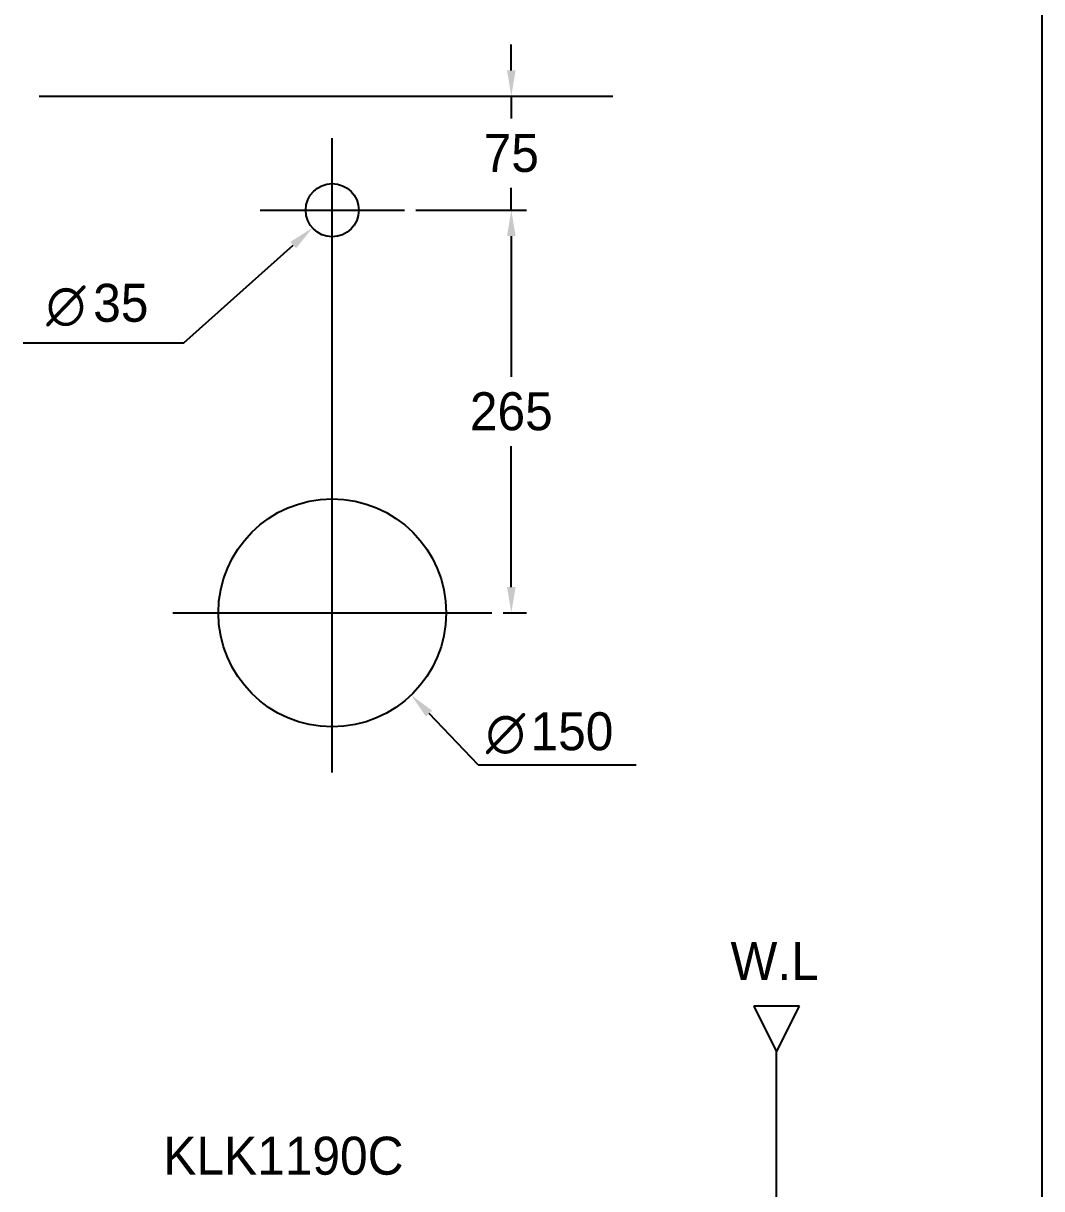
# Model space of a CAD drawing. Header units: millimetres. Extents: x 0 to 1800, y -67 to 2530.
# Drawn here: x 1129 to 1800, y 1131 to 1898 of the extents above; entities that cross this region are included whole.
import ezdxf
from ezdxf.enums import TextEntityAlignment as Align
from ezdxf.lldxf.tags import DXFTag

# ---------------------------------------------------------------- set-up
doc = ezdxf.new("R2010")
doc.units = ezdxf.units.MM
for name, color, linetype in [('TEXT', 7, 'Continuous'), ('도각라인', 255, 'Continuous'), ('외형선', 3, 'Continuous'), ('중심선', 1, 'DASHED'), ('치수선', 7, 'Continuous')]:
    doc.layers.add(name, color=color, linetype=linetype)
doc.styles.add('140911', font='HBATANG.TTF')
doc.styles.add('____', font='')
doc.styles.add('타이틀', font='H2GTRM.TTF', dxfattribs={"height": 25})
doc.styles.get('____').set_extended_font_data('굴림')
tags = doc.linetypes.add('DASHDOT', pattern=[70, 31, -13, 13, -13]).pattern_tags.tags
tags[10:11] = [DXFTag(74, 4), DXFTag(75, 0), DXFTag(340, '0'), DXFTag(46, 0.0), DXFTag(50, 0.0), DXFTag(44, 0.0), DXFTag(45, 0.0)]
tags[8:9] = [DXFTag(74, 4), DXFTag(75, 0), DXFTag(340, '0'), DXFTag(46, 0.0), DXFTag(50, 0.0), DXFTag(44, 0.0), DXFTag(45, 0.0)]
tags[6:7] = [DXFTag(74, 4), DXFTag(75, 0), DXFTag(340, '0'), DXFTag(46, 0.0), DXFTag(50, 0.0), DXFTag(44, 0.0), DXFTag(45, 0.0)]
tags[4:5] = [DXFTag(74, 4), DXFTag(75, 0), DXFTag(340, '0'), DXFTag(46, 0.0), DXFTag(50, 0.0), DXFTag(44, 0.0), DXFTag(45, 0.0)]
tags = doc.linetypes.add('DASHED', pattern=[25.72, 12.86, -12.86]).pattern_tags.tags
tags[6:7] = [DXFTag(74, 4), DXFTag(75, 0), DXFTag(340, '0'), DXFTag(46, 0.0), DXFTag(50, 0.0), DXFTag(44, 0.0), DXFTag(45, 0.0)]
tags[4:5] = [DXFTag(74, 4), DXFTag(75, 0), DXFTag(340, '0'), DXFTag(46, 0.0), DXFTag(50, 0.0), DXFTag(44, 0.0), DXFTag(45, 0.0)]
doc.dimstyles.new('MSADIM', dxfattribs={"dimtxt": 33, "dimasz": 17, "dimexe": 10, "dimexo": 7.5, "dimgap": 10, "dimtad": 0, "dimtih": 1, "dimtoh": 1, "dimdec": 0, "dimzin": 1, "dimdsep": 46, "dimtxsty": '____', "dimcen": 11.25, "dimadec": 0, "dimazin": 0, "dimtfac": 1, "dimtdec": 0, "dimtix": 1, "dimtmove": 0, "dimatfit": 3, "dimfxl": 1, "dimtolj": 1, "dimtzin": 1, "dimarcsym": 0})

# ---------------------------------------------------------------- blocks, each defined once
blk = doc.blocks.new('*D7')
at = {"layer": '치수선', "color": 0, "linetype": 'Continuous', "lineweight": -2, "transparency": 16777216}
for p, q in [((1450.72, 1866.68), (1450.72, 1883.68)), ((1441.46, 1849.68), (1460.72, 1849.68)), ((1450.72, 1849.68), (1450.72, 1834.99)), ((1450.72, 1774.68), (1450.72, 1789.36)), ((1387.82, 1774.68), (1460.72, 1774.68)), ((1450.72, 1757.68), (1450.72, 1740.68))]:
    blk.add_line(p, q, dxfattribs=at)
at = {"layer": '치수선', "color": 0, "linetype": 'Continuous', "transparency": 16777216}
for points in [[(1447.89, 1866.68), (1453.56, 1866.68), (1450.72, 1849.68)], [(1447.89, 1757.68), (1453.56, 1757.68), (1450.72, 1774.68)]]:
    blk.add_solid(points, dxfattribs=at)
at = {"layer": '치수선', "color": 0, "linetype": 'Continuous', "transparency": 16777216, "insert": (1450.72, 1812.18), "char_height": 25, "attachment_point": 5, "style": '____'}
blk.add_mtext('\\A1;75', dxfattribs=at)
blk = doc.blocks.new('*D8')
at = {"layer": '치수선', "color": 0, "linetype": 'Continuous', "lineweight": -2, "transparency": 16777216}
for p, q in [((1395.32, 1774.68), (1460.72, 1774.68)), ((1450.72, 1757.68), (1450.72, 1664.99)), ((1450.72, 1526.68), (1450.72, 1619.36)), ((1445.32, 1509.68), (1460.72, 1509.68))]:
    blk.add_line(p, q, dxfattribs=at)
at = {"layer": '치수선', "color": 0, "linetype": 'Continuous', "transparency": 16777216}
for points in [[(1447.89, 1757.68), (1453.56, 1757.68), (1450.72, 1774.68)], [(1447.89, 1526.68), (1453.56, 1526.68), (1450.72, 1509.68)]]:
    blk.add_solid(points, dxfattribs=at)
at = {"layer": '치수선', "color": 0, "linetype": 'Continuous', "transparency": 16777216, "insert": (1450.72, 1642.18), "char_height": 25, "attachment_point": 5, "style": '____'}
blk.add_mtext('\\A1;265', dxfattribs=at)

msp = doc.modelspace()

# ---------------------------------------------------------------- linework, layer by layer
msp.add_line((1428.84, 1409.72), (1532.96, 1409.72))
at = {"layer": '도각라인', "color": 7}
msp.add_line((1800, 2530), (1800, 0), dxfattribs=at)
at = {"layer": '외형선', "linetype": 'Continuous'}
for p, q in [((1139.9, 1849.68), (1517.68, 1849.68)), ((1640.45, 1250.84), (1610.45, 1250.84)), ((1610.45, 1250.84), (1625.45, 1220.84)), ((1625.45, 1220.84), (1640.45, 1250.84)), ((1625.45, 125.82), (1625.45, 1220.84))]:
    msp.add_line(p, q, dxfattribs=at)
for centre, radius in [((1332.82, 1774.68), 17.5), ((1332.82, 1509.68), 75)]:
    msp.add_circle(centre, radius, dxfattribs=at)
at = {"layer": '중심선', "linetype": 'DASHDOT'}
for p, q in [((1332.82, 1404.68), (1332.82, 1822.18)), ((1285.32, 1774.68), (1380.32, 1774.68)), ((1227.82, 1509.68), (1437.82, 1509.68))]:
    msp.add_line(p, q, dxfattribs=at)
at = {"layer": '치수선'}
for p, q in [((1235.07, 1687.31), (1307.09, 1751.69)), ((1129.34, 1687.31), (1235.07, 1687.31)), ((1428.84, 1409.72), (1396.55, 1443.33))]:
    msp.add_line(p, q, dxfattribs=at)
for points in [[(1305.21, 1753.8), (1308.98, 1749.57), (1319.77, 1763.02)], [(1398.6, 1445.3), (1394.51, 1441.37), (1384.78, 1455.59)]]:
    msp.add_solid(points, dxfattribs=at)

# ---------------------------------------------------------------- texts
at = {"layer": 'TEXT', "style": '타이틀'}
msp.add_text('W.L', height=25, dxfattribs=at).set_placement((1624.14, 1280.64), align=Align.MIDDLE)
at = {"layer": 'TEXT', "insert": (1221.55, 1164.91), "char_height": 25, "width": 380.4469, "attachment_point": 1, "line_spacing_factor": 0.963855, "style": '타이틀'}
msp.add_mtext('\\A1;KLK1190C', dxfattribs=at)
at = {"layer": '치수선'}
for s, style, p in [('35', '타이틀', (1175.38, 1701.23)), ('∅', '140911', (1144.48, 1699.74)), ('∅', '140911', (1433.98, 1418.23)), ('150', '타이틀', (1463.36, 1419.25))]:
    msp.add_text(s, height=25, dxfattribs=dict(at, style=style)).set_placement(p)

# ---------------------------------------------------------------- dimensions: what is measured, and where the dimension line sits
at = {"layer": '치수선', "linetype": 'Continuous'}
dim = msp.add_linear_dim(base=(1450.72, 1849.68), p1=(1380.32, 1774.68), p2=(1433.96, 1849.68), angle=90, dimstyle='MSADIM', override={"dimtxt": 25}, dxfattribs=at)
dim.commit()
dim.dimension.update_dxf_attribs({"geometry": '*D7', "text_midpoint": (1450.72, 1812.18), "dimtype": 160})
dim = msp.add_linear_dim(base=(1450.72, 1774.68), p1=(1437.82, 1509.68), p2=(1387.82, 1774.68), angle=90, text='265', dimstyle='MSADIM', override={"dimtxt": 25}, dxfattribs=at)
dim.commit()
dim.dimension.update_dxf_attribs({"geometry": '*D8', "text_midpoint": (1450.72, 1642.18)})

doc.saveas('drawing.dxf')
